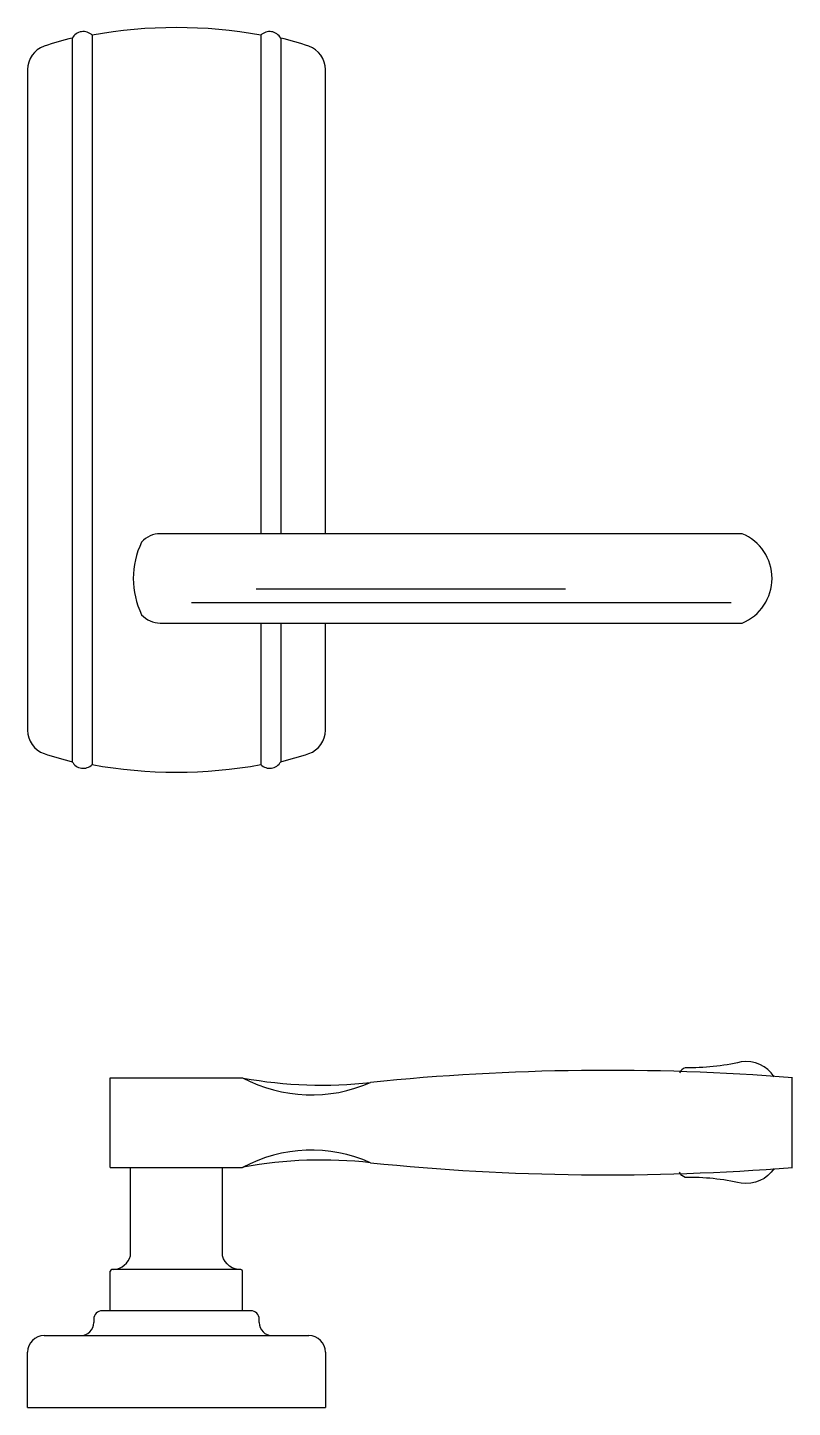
# Model space of a CAD drawing. Header units: metres. Extents: x 491 to 645, y 1255 to 1533.
import ezdxf

# ---------------------------------------------------------------- set-up
doc = ezdxf.new("R2010")
doc.units = ezdxf.units.M
for name, color, linetype in [('3', 3, 'Continuous'), ('7', 7, 'Continuous'), ('BH', 3, 'Continuous')]:
    doc.layers.add(name, color=color, linetype=linetype)

msp = doc.modelspace()

# ---------------------------------------------------------------- linework, layer by layer
at = {"layer": '3'}
for p, q in [((503.95, 1531.53), (503.95, 1384.61)), ((537.95, 1531.53), (537.95, 1431.12)), ((499.95, 1530.95), (499.95, 1385.19)), ((541.95, 1530.95), (541.95, 1431.12)), ((537, 1420.04), (599.34, 1420.04)), ((523.99, 1417.27), (632.7, 1417.27)), ((537.95, 1413.12), (537.95, 1384.61)), ((541.95, 1413.12), (541.95, 1385.19)), ((645.04, 1303.47), (645.04, 1321.54)), ((533.95, 1282.89), (507.95, 1282.89)), ((501.62, 1269.59), (540.28, 1269.59))]:
    msp.add_line(p, q, dxfattribs=at)
for points in [[(641.41, 1321.72, 0.29), (634.71, 1324.72, -0.06), (623.47, 1323.54, 0.21), (622.34, 1322.51)], [(641.41, 1303.29, -0.29), (634.71, 1300.29, 0.06), (623.47, 1301.47, -0.21), (622.34, 1302.51)]]:
    msp.add_lwpolyline(points, format="xyb", dxfattribs=at)
msp.add_arc((548.15, 1277.43), 29.51, 66.18, 118.04, dxfattribs=at)
at = {"layer": '7'}
for p, q in [((507.62, 1321.54), (534.28, 1321.54)), ((507.62, 1303.47), (507.62, 1321.54)), ((645.04, 1303.47), (645.04, 1321.54)), ((507.62, 1303.47), (534.28, 1303.47)), ((507.62, 1274.59), (507.62, 1282.56)), ((534.28, 1274.59), (534.28, 1282.56)), ((504.28, 1272.93), (504.28, 1272.26)), ((537.62, 1272.26), (537.62, 1272.93)), ((494.28, 1269.59), (501.62, 1269.59)), ((540.28, 1269.59), (547.62, 1269.59)), ((490.95, 1255.14), (490.95, 1266.26)), ((550.95, 1266.26), (550.95, 1255.14)), ((490.95, 1255.14), (550.95, 1255.14))]:
    msp.add_line(p, q, dxfattribs=at)
for points in [[(550.95, 1431.12), (550.95, 1524.59, 0.32), (547.62, 1529.31, 0.02), (541.95, 1530.95, 0.5), (537.95, 1531.53, 0.09), (503.95, 1531.53, 0.5), (499.95, 1530.95, 0.02), (494.28, 1529.31, 0.32), (490.95, 1524.59), (490.95, 1391.55, 0.32), (494.28, 1386.83, 0.02), (499.95, 1385.19, 0.5), (503.95, 1384.61, 0.09), (537.95, 1384.61, 0.5), (541.95, 1385.19, 0.02), (547.62, 1386.83, 0.32), (550.95, 1391.55), (550.95, 1413.12)], [(508.36, 1282.89, 0.31), (511.66, 1285.69), (511.66, 1303.48)], [(534.05, 1282.87, -0.35), (530.23, 1285.69), (530.23, 1303.48)]]:
    msp.add_lwpolyline(points, format="xyb", dxfattribs=at)
msp.add_lwpolyline([(513.93, 1414.8, 0.21), (517.68, 1413.12), (634.92, 1413.12, 0.67), (634.92, 1431.12), (517.68, 1431.12, 0.21), (513.93, 1429.43, 0.23)], format="xyb", close=True, dxfattribs=at)
for centre, radius, start, end in [((607.72, 855.41), 467.62, 85.42, 95.85), ((548.15, 1347.59), 29.51, 241.96, 293.82), ((593.32, 2386.67), 1084.73, 266.88, 266.89), ((550.27, 1215.05), 89.91, 83.74, 100.16), ((607.72, 1769.6), 467.62, 264.15, 274.58), ((507.95, 1282.56), 0.33, 90, 180), ((533.95, 1282.56), 0.33, 0, 90), ((505.95, 1272.93), 1.67, 90, 180), ((535.95, 1272.93), 1.67, 360, 90), ((501.62, 1272.26), 2.67, 270, 0), ((540.28, 1272.26), 2.67, 180, 270), ((494.28, 1266.26), 3.33, 90, 180), ((547.62, 1266.26), 3.33, 0, 90)]:
    msp.add_arc(centre, radius, start, end, dxfattribs=at)
at = {"layer": 'BH'}
msp.add_line((535.95, 1274.59), (505.95, 1274.59), dxfattribs=at)
msp.add_arc((550.27, 1409.97), 89.91, 259.84, 276.26, dxfattribs=at)

doc.saveas('drawing.dxf')
